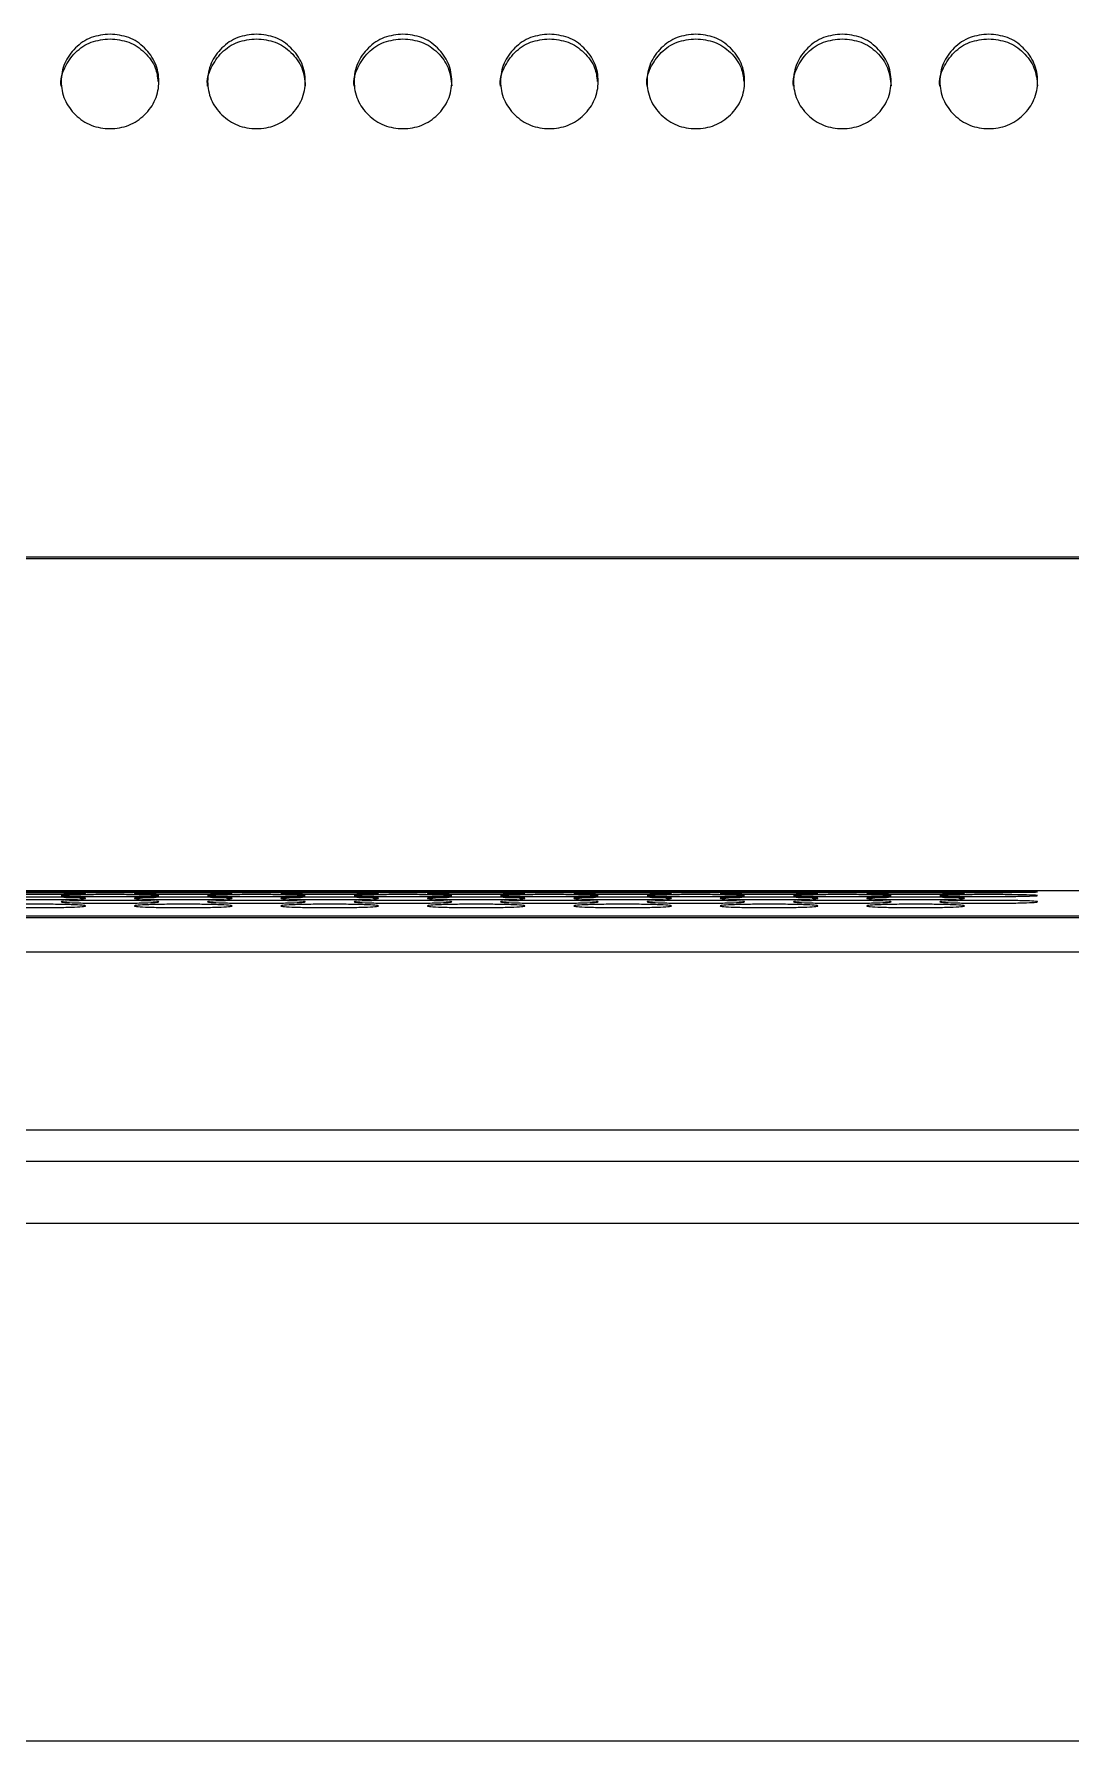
# Model space of a CAD drawing. Header units: millimetres. Extents: x 0.6 to 29.2, y 0.5 to 20.5.
# Drawn here: x 23.533 to 24.1, y 9.992 to 10.925 of the extents above; entities that cross this region are included whole.
import ezdxf

# ---------------------------------------------------------------- set-up
doc = ezdxf.new("R2010")
doc.units = ezdxf.units.MM

msp = doc.modelspace()

# ---------------------------------------------------------------- linework, layer by layer
for p, q in [((21.34135, 10.63898), (24.34135, 10.63898)), ((21.34135, 10.63796), (24.34135, 10.63796)), ((23.55542, 10.45639), (23.51394, 10.45639)), ((23.63542, 10.45639), (23.59394, 10.45639)), ((23.71542, 10.45639), (23.67394, 10.45639)), ((23.79542, 10.45639), (23.75394, 10.45639)), ((23.87542, 10.45639), (23.83394, 10.45639)), ((23.95542, 10.45639), (23.91394, 10.45639)), ((24.03542, 10.45639), (23.99394, 10.45639)), ((24.34135, 10.45639), (24.07394, 10.45639)), ((21.34135, 10.44286), (24.34135, 10.44286)), ((21.34135, 10.44195), (24.34135, 10.44195)), ((21.34135, 10.42316), (24.34135, 10.42316)), ((21.34135, 10.32592), (24.34135, 10.32592)), ((21.34135, 10.30873), (24.34135, 10.30873)), ((24.27468, 10.27466), (22.87468, 10.27466)), ((17.66135, 9.99199), (24.54802, 9.99199))]:
    msp.add_line(p, q)
for points, knots in [([(23.54802, 10.89616), (23.54802, 10.89617), (23.54735, 10.89948), (23.54957, 10.90643), (23.5553, 10.91479), (23.56417, 10.92093), (23.57118, 10.92163), (23.57468, 10.92198)], [0, 0, 0, 0, 0.0004463, 0.2504887, 0.5001297, 0.7499114, 1, 1, 1, 1]), ([(23.57468, 10.92451), (23.57819, 10.92417), (23.58521, 10.92348), (23.59397, 10.91733), (23.60011, 10.90891), (23.60197, 10.8987), (23.60011, 10.88851), (23.59398, 10.88001), (23.58522, 10.87407), (23.57468, 10.87227), (23.56415, 10.87408), (23.55538, 10.88002), (23.54926, 10.8885), (23.5474, 10.8987), (23.54926, 10.90891), (23.55538, 10.91733), (23.56415, 10.92346), (23.57117, 10.92416), (23.57468, 10.92451)], [0, 0, 0, 0, 0.062438, 0.124973, 0.187531, 0.249981, 0.312541, 0.374985, 0.437549, 0.499993, 0.562546, 0.624997, 0.687553, 0.750005, 0.812564, 0.87501, 0.937473, 1, 1, 1, 1]), ([(23.57468, 10.92198), (23.5782, 10.92163), (23.58523, 10.92095), (23.59389, 10.91479), (23.59988, 10.90711), (23.60057, 10.90117), (23.60087, 10.89862)], [0, 0, 0, 0, 0.266184, 0.532724, 0.799286, 1, 1, 1, 1]), ([(23.62802, 10.89616), (23.62802, 10.89617), (23.62735, 10.89948), (23.62957, 10.90643), (23.6353, 10.91479), (23.64417, 10.92093), (23.65118, 10.92163), (23.65468, 10.92198)], [0, 0, 0, 0, 0.0004463, 0.2504856, 0.5001308, 0.7499033, 1, 1, 1, 1]), ([(23.65468, 10.92451), (23.65819, 10.92417), (23.66521, 10.92348), (23.67397, 10.91733), (23.68011, 10.90891), (23.68197, 10.8987), (23.68011, 10.88851), (23.67398, 10.88001), (23.66522, 10.87407), (23.65468, 10.87227), (23.64415, 10.87408), (23.63538, 10.88002), (23.62926, 10.8885), (23.6274, 10.8987), (23.62926, 10.90891), (23.63538, 10.91733), (23.64415, 10.92346), (23.65117, 10.92416), (23.65468, 10.92451)], [0, 0, 0, 0, 0.062436, 0.1249732, 0.1875306, 0.2499802, 0.3125395, 0.374985, 0.4375489, 0.4999931, 0.5625439, 0.6249969, 0.6875514, 0.7500036, 0.8125623, 0.8750092, 0.9374707, 1, 1, 1, 1]), ([(23.65468, 10.92198), (23.65819, 10.92163), (23.66522, 10.92095), (23.67393, 10.91481), (23.68027, 10.90639), (23.68099, 10.8996), (23.68135, 10.89621)], [0, 0, 0, 0, 0.249956, 0.5002631, 0.750583, 1, 1, 1, 1]), ([(23.70802, 10.89616), (23.70802, 10.89617), (23.70742, 10.89949), (23.70953, 10.90642), (23.71531, 10.91479), (23.72417, 10.92093), (23.73118, 10.92163), (23.73468, 10.92198)], [0, 0, 0, 0, 0.000445, 0.250487, 0.500135, 0.74991, 1, 1, 1, 1]), ([(23.73468, 10.92451), (23.73819, 10.92417), (23.74521, 10.92348), (23.75397, 10.91733), (23.76011, 10.90891), (23.76197, 10.8987), (23.76011, 10.88851), (23.75398, 10.88001), (23.74522, 10.87407), (23.73468, 10.87227), (23.72415, 10.87408), (23.71538, 10.88002), (23.70926, 10.8885), (23.7074, 10.8987), (23.70926, 10.90891), (23.71539, 10.91733), (23.72415, 10.92346), (23.73117, 10.92416), (23.73468, 10.92451)], [0, 0, 0, 0, 0.062438, 0.124974, 0.187531, 0.249981, 0.312541, 0.374985, 0.43755, 0.499994, 0.562545, 0.624998, 0.687554, 0.750006, 0.812564, 0.875011, 0.937473, 1, 1, 1, 1]), ([(23.73468, 10.92198), (23.73819, 10.92163), (23.74522, 10.92095), (23.75393, 10.91481), (23.76027, 10.90639), (23.76099, 10.8996), (23.76135, 10.89621)], [0, 0, 0, 0, 0.2499646, 0.5002629, 0.7505821, 1, 1, 1, 1]), ([(23.78802, 10.89616), (23.78802, 10.89617), (23.78735, 10.89948), (23.78957, 10.90643), (23.7953, 10.91479), (23.80417, 10.92093), (23.81118, 10.92163), (23.81468, 10.92198)], [0, 0, 0, 0, 0.0004463, 0.2504856, 0.5001308, 0.7499033, 1, 1, 1, 1]), ([(23.81468, 10.92451), (23.81819, 10.92417), (23.82521, 10.92348), (23.83397, 10.91733), (23.84011, 10.90891), (23.84197, 10.8987), (23.84011, 10.88851), (23.83398, 10.88001), (23.82522, 10.87407), (23.81468, 10.87227), (23.80415, 10.87408), (23.79538, 10.88002), (23.78926, 10.8885), (23.7874, 10.8987), (23.78926, 10.90891), (23.79538, 10.91733), (23.80415, 10.92346), (23.81117, 10.92416), (23.81468, 10.92451)], [0, 0, 0, 0, 0.062436, 0.124973, 0.18753, 0.24998, 0.31254, 0.374986, 0.437549, 0.499991, 0.562544, 0.624997, 0.687552, 0.750004, 0.812562, 0.875009, 0.937471, 1, 1, 1, 1]), ([(23.81468, 10.92198), (23.8182, 10.92163), (23.82523, 10.92095), (23.83389, 10.91479), (23.83988, 10.90711), (23.84057, 10.90117), (23.84087, 10.89862)], [0, 0, 0, 0, 0.266175, 0.532724, 0.799287, 1, 1, 1, 1]), ([(23.86802, 10.89616), (23.86802, 10.89617), (23.86742, 10.89949), (23.86953, 10.90642), (23.87531, 10.91479), (23.88417, 10.92093), (23.89118, 10.92163), (23.89468, 10.92198)], [0, 0, 0, 0, 0.0004446, 0.2504843, 0.5001299, 0.7499029, 1, 1, 1, 1]), ([(23.89468, 10.92451), (23.89819, 10.92417), (23.90521, 10.92348), (23.91397, 10.91733), (23.92011, 10.90891), (23.92197, 10.8987), (23.92011, 10.88851), (23.91398, 10.88001), (23.90522, 10.87407), (23.89468, 10.87227), (23.88415, 10.87408), (23.87538, 10.88002), (23.86926, 10.8885), (23.8674, 10.8987), (23.86926, 10.90891), (23.87539, 10.91733), (23.88415, 10.92346), (23.89117, 10.92416), (23.89468, 10.92451)], [0, 0, 0, 0, 0.062436, 0.124971, 0.187529, 0.249979, 0.312539, 0.374983, 0.437547, 0.499991, 0.562542, 0.624995, 0.687551, 0.750003, 0.812562, 0.875009, 0.937471, 1, 1, 1, 1]), ([(23.89468, 10.92198), (23.8982, 10.92163), (23.90523, 10.92095), (23.91389, 10.91479), (23.91988, 10.90711), (23.92057, 10.90117), (23.92087, 10.89862)], [0, 0, 0, 0, 0.266177, 0.532719, 0.799284, 1, 1, 1, 1]), ([(23.94802, 10.89616), (23.94802, 10.89617), (23.94735, 10.89948), (23.94957, 10.90643), (23.9553, 10.91479), (23.96417, 10.92093), (23.97118, 10.92163), (23.97468, 10.92198)], [0, 0, 0, 0, 0.0004463, 0.2504887, 0.5001297, 0.7499114, 1, 1, 1, 1]), ([(23.97468, 10.92451), (23.97819, 10.92417), (23.98521, 10.92348), (23.99397, 10.91733), (24.00011, 10.90891), (24.00197, 10.8987), (24.00011, 10.88851), (23.99398, 10.88001), (23.98522, 10.87407), (23.97468, 10.87227), (23.96415, 10.87408), (23.95538, 10.88002), (23.94926, 10.8885), (23.9474, 10.8987), (23.94926, 10.90891), (23.95538, 10.91733), (23.96415, 10.92346), (23.97117, 10.92416), (23.97468, 10.92451)], [0, 0, 0, 0, 0.062438, 0.124973, 0.187531, 0.249981, 0.312541, 0.374985, 0.437549, 0.499993, 0.562546, 0.624997, 0.687553, 0.750005, 0.812564, 0.87501, 0.937473, 1, 1, 1, 1]), ([(23.97468, 10.92198), (23.97819, 10.92163), (23.98522, 10.92095), (23.99393, 10.91481), (24.00027, 10.90639), (24.00099, 10.8996), (24.00135, 10.89621)], [0, 0, 0, 0, 0.249965, 0.500264, 0.750583, 1, 1, 1, 1]), ([(24.02802, 10.89616), (24.02802, 10.89617), (24.02735, 10.89948), (24.02957, 10.90643), (24.0353, 10.91479), (24.04417, 10.92093), (24.05118, 10.92163), (24.05468, 10.92198)], [0, 0, 0, 0, 0.0004463, 0.2504856, 0.5001308, 0.7499033, 1, 1, 1, 1]), ([(24.05468, 10.92451), (24.05819, 10.92417), (24.06521, 10.92348), (24.07397, 10.91733), (24.08011, 10.90891), (24.08197, 10.8987), (24.08011, 10.88851), (24.07398, 10.88001), (24.06522, 10.87407), (24.05468, 10.87227), (24.04415, 10.87408), (24.03538, 10.88002), (24.02926, 10.8885), (24.0274, 10.8987), (24.02926, 10.90891), (24.03539, 10.91733), (24.04415, 10.92346), (24.05117, 10.92416), (24.05468, 10.92451)], [0, 0, 0, 0, 0.062436, 0.124971, 0.18753, 0.24998, 0.312539, 0.374984, 0.437548, 0.499992, 0.562543, 0.624996, 0.687552, 0.750004, 0.812562, 0.875009, 0.937471, 1, 1, 1, 1]), ([(24.05468, 10.92198), (24.05819, 10.92163), (24.06522, 10.92095), (24.07393, 10.91481), (24.08027, 10.90639), (24.08099, 10.8996), (24.08135, 10.89621)], [0, 0, 0, 0, 0.249957, 0.500256, 0.750582, 1, 1, 1, 1]), ([(23.53468, 10.45637), (23.53819, 10.45637), (23.54521, 10.45636), (23.55398, 10.45635), (23.56011, 10.45633), (23.56197, 10.45629), (23.56011, 10.45625), (23.55398, 10.4562), (23.54522, 10.45617), (23.53468, 10.45616), (23.52415, 10.45617), (23.51539, 10.4562), (23.50926, 10.45625), (23.5074, 10.45629), (23.50926, 10.45633), (23.51539, 10.45635), (23.52415, 10.45636), (23.53117, 10.45637), (23.53468, 10.45637)], [0, 0, 0, 0, 0.062527, 0.124991, 0.187436, 0.249995, 0.312447, 0.375003, 0.437454, 0.500008, 0.562452, 0.625014, 0.687459, 0.750019, 0.812469, 0.875027, 0.937564, 1, 1, 1, 1]), ([(23.53468, 10.45539), (23.53819, 10.45539), (23.54521, 10.45538), (23.55398, 10.4553), (23.56011, 10.45519), (23.56197, 10.45504), (23.56011, 10.45489), (23.55398, 10.45475), (23.54522, 10.45465), (23.53468, 10.45462), (23.52415, 10.45465), (23.51539, 10.45475), (23.50926, 10.45489), (23.5074, 10.45504), (23.50926, 10.45519), (23.51539, 10.4553), (23.52415, 10.45538), (23.53117, 10.45539), (23.53468, 10.45539)], [0, 0, 0, 0, 0.062527, 0.1249906, 0.1874362, 0.2499954, 0.3124474, 0.3750033, 0.4374545, 0.5000077, 0.5624519, 0.6250139, 0.6874593, 0.750019, 0.8124695, 0.875027, 0.937564, 1, 1, 1, 1]), ([(23.57468, 10.45606), (23.57819, 10.45606), (23.58521, 10.45605), (23.59398, 10.45601), (23.60011, 10.45594), (23.60197, 10.45585), (23.60011, 10.45575), (23.59398, 10.45566), (23.58522, 10.45559), (23.57468, 10.45557), (23.56415, 10.45559), (23.55539, 10.45566), (23.54926, 10.45575), (23.5474, 10.45585), (23.54926, 10.45594), (23.55539, 10.45601), (23.56415, 10.45605), (23.57117, 10.45606), (23.57468, 10.45606)], [0, 0, 0, 0, 0.0625293, 0.1249909, 0.1874378, 0.2499965, 0.3124486, 0.3750029, 0.4374561, 0.5000069, 0.5624511, 0.6250151, 0.6874604, 0.7500196, 0.8124697, 0.8750269, 0.937564, 1, 1, 1, 1]), ([(23.57468, 10.45436), (23.57819, 10.45436), (23.58521, 10.45434), (23.59398, 10.45423), (23.60011, 10.45407), (23.60197, 10.45387), (23.60011, 10.45366), (23.59398, 10.45348), (23.58522, 10.45335), (23.57468, 10.45331), (23.56415, 10.45335), (23.55539, 10.45348), (23.54926, 10.45366), (23.5474, 10.45387), (23.54926, 10.45407), (23.55539, 10.45423), (23.56415, 10.45434), (23.57117, 10.45436), (23.57468, 10.45436)], [0, 0, 0, 0, 0.062529, 0.124991, 0.187438, 0.249997, 0.312449, 0.375003, 0.437456, 0.500007, 0.562451, 0.625015, 0.68746, 0.75002, 0.81247, 0.875027, 0.937564, 1, 1, 1, 1]), ([(23.59394, 10.45639), (23.59381, 10.45639), (23.59176, 10.45639), (23.58501, 10.45639), (23.57468, 10.45639), (23.56435, 10.45639), (23.55761, 10.45639), (23.55555, 10.45639), (23.55542, 10.45639)], [0, 0, 0, 0, 0.016728, 0.258212, 0.500074, 0.741523, 0.983437, 1, 1, 1, 1]), ([(23.61468, 10.45637), (23.61819, 10.45637), (23.62521, 10.45636), (23.63398, 10.45635), (23.64011, 10.45633), (23.64197, 10.45629), (23.64011, 10.45625), (23.63398, 10.4562), (23.62522, 10.45617), (23.61468, 10.45616), (23.60415, 10.45617), (23.59539, 10.4562), (23.58926, 10.45625), (23.5874, 10.45629), (23.58926, 10.45633), (23.59539, 10.45635), (23.60415, 10.45636), (23.61117, 10.45637), (23.61468, 10.45637)], [0, 0, 0, 0, 0.062529, 0.124991, 0.187438, 0.249997, 0.312449, 0.375004, 0.437458, 0.500009, 0.562453, 0.625017, 0.687461, 0.750021, 0.812471, 0.875029, 0.937564, 1, 1, 1, 1]), ([(23.61468, 10.45539), (23.61819, 10.45539), (23.62521, 10.45538), (23.63398, 10.4553), (23.64011, 10.45519), (23.64197, 10.45504), (23.64011, 10.45489), (23.63398, 10.45475), (23.62522, 10.45465), (23.61468, 10.45462), (23.60415, 10.45465), (23.59539, 10.45475), (23.58926, 10.45489), (23.5874, 10.45504), (23.58926, 10.45519), (23.59539, 10.4553), (23.60415, 10.45538), (23.61117, 10.45539), (23.61468, 10.45539)], [0, 0, 0, 0, 0.062529, 0.124991, 0.187438, 0.249997, 0.312449, 0.375004, 0.437458, 0.500009, 0.562453, 0.625017, 0.687461, 0.750021, 0.812471, 0.875029, 0.937564, 1, 1, 1, 1]), ([(23.65468, 10.45606), (23.65819, 10.45606), (23.66521, 10.45605), (23.67398, 10.45601), (23.68011, 10.45594), (23.68197, 10.45585), (23.68011, 10.45575), (23.67398, 10.45566), (23.66522, 10.45559), (23.65468, 10.45557), (23.64415, 10.45559), (23.63539, 10.45566), (23.62926, 10.45575), (23.6274, 10.45585), (23.62926, 10.45594), (23.63539, 10.45601), (23.64415, 10.45605), (23.65117, 10.45606), (23.65468, 10.45606)], [0, 0, 0, 0, 0.062527, 0.124989, 0.187436, 0.249995, 0.312447, 0.375002, 0.437454, 0.500007, 0.562451, 0.625015, 0.687459, 0.750019, 0.812469, 0.875027, 0.937562, 1, 1, 1, 1]), ([(23.65468, 10.45436), (23.65819, 10.45436), (23.66521, 10.45434), (23.67398, 10.45423), (23.68011, 10.45407), (23.68197, 10.45387), (23.68011, 10.45366), (23.67398, 10.45348), (23.66522, 10.45335), (23.65468, 10.45331), (23.64415, 10.45335), (23.63539, 10.45348), (23.62926, 10.45366), (23.6274, 10.45387), (23.62926, 10.45407), (23.63539, 10.45423), (23.64415, 10.45434), (23.65117, 10.45436), (23.65468, 10.45436)], [0, 0, 0, 0, 0.062527, 0.124989, 0.187435, 0.249995, 0.312447, 0.375003, 0.437454, 0.500007, 0.562451, 0.625015, 0.687459, 0.750019, 0.812469, 0.875027, 0.937562, 1, 1, 1, 1]), ([(23.67394, 10.45639), (23.67381, 10.45639), (23.67175, 10.45639), (23.66501, 10.45639), (23.65468, 10.45639), (23.64435, 10.45639), (23.63761, 10.45639), (23.63555, 10.45639), (23.63542, 10.45639)], [0, 0, 0, 0, 0.016733, 0.258208, 0.500077, 0.741525, 0.983437, 1, 1, 1, 1]), ([(23.69468, 10.45637), (23.69819, 10.45637), (23.70521, 10.45636), (23.71398, 10.45635), (23.72011, 10.45633), (23.72197, 10.45629), (23.72011, 10.45625), (23.71398, 10.4562), (23.70522, 10.45617), (23.69468, 10.45616), (23.68415, 10.45617), (23.67539, 10.4562), (23.66926, 10.45625), (23.6674, 10.45629), (23.66926, 10.45633), (23.67539, 10.45635), (23.68415, 10.45636), (23.69117, 10.45637), (23.69468, 10.45637)], [0, 0, 0, 0, 0.062529, 0.124991, 0.187438, 0.249997, 0.312449, 0.375003, 0.437456, 0.500009, 0.562451, 0.625015, 0.68746, 0.75002, 0.812469, 0.875027, 0.937564, 1, 1, 1, 1]), ([(23.69468, 10.45539), (23.69819, 10.45539), (23.70521, 10.45538), (23.71398, 10.4553), (23.72011, 10.45519), (23.72197, 10.45504), (23.72011, 10.45489), (23.71398, 10.45475), (23.70522, 10.45465), (23.69468, 10.45462), (23.68415, 10.45465), (23.67539, 10.45475), (23.66926, 10.45489), (23.6674, 10.45504), (23.66926, 10.45519), (23.67539, 10.4553), (23.68415, 10.45538), (23.69117, 10.45539), (23.69468, 10.45539)], [0, 0, 0, 0, 0.062529, 0.124991, 0.187438, 0.249996, 0.312448, 0.375003, 0.437456, 0.500009, 0.562451, 0.625015, 0.68746, 0.75002, 0.81247, 0.875027, 0.937564, 1, 1, 1, 1]), ([(23.73468, 10.45606), (23.73819, 10.45606), (23.74521, 10.45605), (23.75398, 10.45601), (23.76011, 10.45594), (23.76197, 10.45585), (23.76011, 10.45575), (23.75398, 10.45566), (23.74522, 10.45559), (23.73468, 10.45557), (23.72415, 10.45559), (23.71539, 10.45566), (23.70926, 10.45575), (23.7074, 10.45585), (23.70926, 10.45594), (23.71539, 10.45601), (23.72415, 10.45605), (23.73117, 10.45606), (23.73468, 10.45606)], [0, 0, 0, 0, 0.062529, 0.124991, 0.187438, 0.249997, 0.312449, 0.375004, 0.437458, 0.500009, 0.562453, 0.625017, 0.687461, 0.750021, 0.812471, 0.875029, 0.937564, 1, 1, 1, 1]), ([(23.73468, 10.45436), (23.73819, 10.45436), (23.74521, 10.45434), (23.75398, 10.45423), (23.76011, 10.45407), (23.76197, 10.45387), (23.76011, 10.45366), (23.75398, 10.45348), (23.74522, 10.45335), (23.73468, 10.45331), (23.72415, 10.45335), (23.71539, 10.45348), (23.70926, 10.45366), (23.7074, 10.45387), (23.70926, 10.45407), (23.71539, 10.45423), (23.72415, 10.45434), (23.73117, 10.45436), (23.73468, 10.45436)], [0, 0, 0, 0, 0.062529, 0.124991, 0.187438, 0.249997, 0.312449, 0.375005, 0.437458, 0.500009, 0.562453, 0.625017, 0.687461, 0.750021, 0.812471, 0.875029, 0.937564, 1, 1, 1, 1]), ([(23.75394, 10.45639), (23.75381, 10.45639), (23.75176, 10.45639), (23.74501, 10.45639), (23.73468, 10.45639), (23.72435, 10.45639), (23.71761, 10.45639), (23.71555, 10.45639), (23.71542, 10.45639)], [0, 0, 0, 0, 0.016728, 0.258212, 0.500074, 0.741523, 0.983437, 1, 1, 1, 1]), ([(23.77468, 10.45637), (23.77819, 10.45637), (23.78521, 10.45636), (23.79398, 10.45635), (23.80011, 10.45633), (23.80197, 10.45629), (23.80011, 10.45625), (23.79398, 10.4562), (23.78522, 10.45617), (23.77468, 10.45616), (23.76415, 10.45617), (23.75539, 10.4562), (23.74926, 10.45625), (23.7474, 10.45629), (23.74926, 10.45633), (23.75539, 10.45635), (23.76415, 10.45636), (23.77117, 10.45637), (23.77468, 10.45637)], [0, 0, 0, 0, 0.062527, 0.124989, 0.187436, 0.249995, 0.312446, 0.375002, 0.437455, 0.500006, 0.56245, 0.625015, 0.687459, 0.750019, 0.812469, 0.875026, 0.937562, 1, 1, 1, 1]), ([(23.77468, 10.45539), (23.77819, 10.45539), (23.78521, 10.45538), (23.79398, 10.4553), (23.80011, 10.45519), (23.80197, 10.45504), (23.80011, 10.45489), (23.79398, 10.45475), (23.78522, 10.45465), (23.77468, 10.45462), (23.76415, 10.45465), (23.75539, 10.45475), (23.74926, 10.45489), (23.7474, 10.45504), (23.74926, 10.45519), (23.75539, 10.4553), (23.76415, 10.45538), (23.77117, 10.45539), (23.77468, 10.45539)], [0, 0, 0, 0, 0.0625271, 0.1249888, 0.1874357, 0.2499945, 0.3124462, 0.3750021, 0.4374554, 0.5000063, 0.5624505, 0.6250145, 0.6874587, 0.7500184, 0.812469, 0.8750265, 0.9375616, 1, 1, 1, 1]), ([(23.81468, 10.45606), (23.81819, 10.45606), (23.82521, 10.45605), (23.83398, 10.45601), (23.84011, 10.45594), (23.84197, 10.45585), (23.84011, 10.45575), (23.83398, 10.45566), (23.82522, 10.45559), (23.81468, 10.45557), (23.80415, 10.45559), (23.79539, 10.45566), (23.78926, 10.45575), (23.7874, 10.45585), (23.78926, 10.45594), (23.79539, 10.45601), (23.80415, 10.45605), (23.81117, 10.45606), (23.81468, 10.45606)], [0, 0, 0, 0, 0.062527, 0.124991, 0.187436, 0.249995, 0.312448, 0.375003, 0.437454, 0.500008, 0.562452, 0.625014, 0.687459, 0.750019, 0.81247, 0.875027, 0.937564, 1, 1, 1, 1]), ([(23.81468, 10.45436), (23.81819, 10.45436), (23.82521, 10.45434), (23.83398, 10.45423), (23.84011, 10.45407), (23.84197, 10.45387), (23.84011, 10.45366), (23.83398, 10.45348), (23.82522, 10.45335), (23.81468, 10.45331), (23.80415, 10.45335), (23.79539, 10.45348), (23.78926, 10.45366), (23.7874, 10.45387), (23.78926, 10.45407), (23.79539, 10.45423), (23.80415, 10.45434), (23.81117, 10.45436), (23.81468, 10.45436)], [0, 0, 0, 0, 0.062527, 0.124991, 0.187436, 0.249995, 0.312448, 0.375004, 0.437454, 0.500008, 0.562452, 0.625014, 0.687459, 0.750019, 0.812469, 0.875027, 0.937564, 1, 1, 1, 1]), ([(23.83394, 10.45639), (23.83381, 10.45639), (23.83175, 10.45639), (23.82501, 10.45639), (23.81468, 10.45639), (23.80435, 10.45639), (23.79761, 10.45639), (23.79555, 10.45639), (23.79542, 10.45639)], [0, 0, 0, 0, 0.016733, 0.25821, 0.500081, 0.741531, 0.983437, 1, 1, 1, 1]), ([(23.85468, 10.45637), (23.85819, 10.45637), (23.86521, 10.45636), (23.87398, 10.45635), (23.88011, 10.45633), (23.88197, 10.45629), (23.88011, 10.45625), (23.87398, 10.4562), (23.86522, 10.45617), (23.85468, 10.45616), (23.84415, 10.45617), (23.83539, 10.4562), (23.82926, 10.45625), (23.8274, 10.45629), (23.82926, 10.45633), (23.83539, 10.45635), (23.84415, 10.45636), (23.85117, 10.45637), (23.85468, 10.45637)], [0, 0, 0, 0, 0.0625293, 0.1249908, 0.1874375, 0.2499963, 0.3124478, 0.3750035, 0.4374566, 0.5000074, 0.5624514, 0.6250154, 0.6874607, 0.7500201, 0.8124697, 0.8750271, 0.9375641, 1, 1, 1, 1]), ([(23.85468, 10.45539), (23.85819, 10.45539), (23.86521, 10.45538), (23.87398, 10.4553), (23.88011, 10.45519), (23.88197, 10.45504), (23.88011, 10.45489), (23.87398, 10.45475), (23.86522, 10.45465), (23.85468, 10.45462), (23.84415, 10.45465), (23.83539, 10.45475), (23.82926, 10.45489), (23.8274, 10.45504), (23.82926, 10.45519), (23.83539, 10.4553), (23.84415, 10.45538), (23.85117, 10.45539), (23.85468, 10.45539)], [0, 0, 0, 0, 0.062529, 0.124991, 0.187438, 0.249996, 0.312448, 0.375004, 0.437457, 0.500007, 0.562451, 0.625015, 0.687461, 0.75002, 0.81247, 0.875027, 0.937564, 1, 1, 1, 1]), ([(23.89468, 10.45606), (23.89819, 10.45606), (23.90521, 10.45605), (23.91398, 10.45601), (23.92011, 10.45594), (23.92197, 10.45585), (23.92011, 10.45575), (23.91398, 10.45566), (23.90522, 10.45559), (23.89468, 10.45557), (23.88415, 10.45559), (23.87539, 10.45566), (23.86926, 10.45575), (23.8674, 10.45585), (23.86926, 10.45594), (23.87539, 10.45601), (23.88415, 10.45605), (23.89117, 10.45606), (23.89468, 10.45606)], [0, 0, 0, 0, 0.0625271, 0.1249887, 0.1874358, 0.2499946, 0.3124463, 0.375002, 0.4374553, 0.5000062, 0.5624505, 0.6250146, 0.6874587, 0.7500184, 0.812469, 0.8750263, 0.9375616, 1, 1, 1, 1]), ([(23.89468, 10.45436), (23.89819, 10.45436), (23.90521, 10.45434), (23.91398, 10.45423), (23.92011, 10.45407), (23.92197, 10.45387), (23.92011, 10.45366), (23.91398, 10.45348), (23.90522, 10.45335), (23.89468, 10.45331), (23.88415, 10.45335), (23.87539, 10.45348), (23.86926, 10.45366), (23.8674, 10.45387), (23.86926, 10.45407), (23.87539, 10.45423), (23.88415, 10.45434), (23.89117, 10.45436), (23.89468, 10.45436)], [0, 0, 0, 0, 0.062527, 0.124989, 0.187436, 0.249995, 0.312446, 0.375002, 0.437455, 0.500006, 0.56245, 0.625015, 0.687459, 0.750018, 0.812469, 0.875026, 0.937562, 1, 1, 1, 1]), ([(23.91394, 10.45639), (23.91381, 10.45639), (23.91176, 10.45639), (23.90501, 10.45639), (23.89468, 10.45639), (23.88435, 10.45639), (23.87761, 10.45639), (23.87555, 10.45639), (23.87542, 10.45639)], [0, 0, 0, 0, 0.016728, 0.258212, 0.500074, 0.741523, 0.983437, 1, 1, 1, 1]), ([(23.93468, 10.45637), (23.93819, 10.45637), (23.94521, 10.45636), (23.95398, 10.45635), (23.96011, 10.45633), (23.96197, 10.45629), (23.96011, 10.45625), (23.95398, 10.4562), (23.94522, 10.45617), (23.93468, 10.45616), (23.92415, 10.45617), (23.91539, 10.4562), (23.90926, 10.45625), (23.9074, 10.45629), (23.90926, 10.45633), (23.91539, 10.45635), (23.92415, 10.45636), (23.93117, 10.45637), (23.93468, 10.45637)], [0, 0, 0, 0, 0.062527, 0.124991, 0.187436, 0.249995, 0.312447, 0.375003, 0.437454, 0.500007, 0.562451, 0.625015, 0.687459, 0.750019, 0.812469, 0.875027, 0.937562, 1, 1, 1, 1]), ([(23.93468, 10.45539), (23.93819, 10.45539), (23.94521, 10.45538), (23.95398, 10.4553), (23.96011, 10.45519), (23.96197, 10.45504), (23.96011, 10.45489), (23.95398, 10.45475), (23.94522, 10.45465), (23.93468, 10.45462), (23.92415, 10.45465), (23.91539, 10.45475), (23.90926, 10.45489), (23.9074, 10.45504), (23.90926, 10.45519), (23.91539, 10.4553), (23.92415, 10.45538), (23.93117, 10.45539), (23.93468, 10.45539)], [0, 0, 0, 0, 0.062527, 0.124991, 0.187436, 0.249995, 0.312447, 0.375003, 0.437454, 0.500007, 0.562451, 0.625015, 0.687459, 0.750019, 0.812469, 0.875027, 0.937562, 1, 1, 1, 1]), ([(23.97468, 10.45606), (23.97819, 10.45606), (23.98521, 10.45605), (23.99398, 10.45601), (24.00011, 10.45594), (24.00197, 10.45585), (24.00011, 10.45575), (23.99398, 10.45566), (23.98522, 10.45559), (23.97468, 10.45557), (23.96415, 10.45559), (23.95539, 10.45566), (23.94926, 10.45575), (23.9474, 10.45585), (23.94926, 10.45594), (23.95539, 10.45601), (23.96415, 10.45605), (23.97117, 10.45606), (23.97468, 10.45606)], [0, 0, 0, 0, 0.062529, 0.124991, 0.187438, 0.249997, 0.312449, 0.375003, 0.437456, 0.500009, 0.562451, 0.625015, 0.68746, 0.75002, 0.81247, 0.875027, 0.937564, 1, 1, 1, 1]), ([(23.97468, 10.45436), (23.97819, 10.45436), (23.98521, 10.45434), (23.99398, 10.45423), (24.00011, 10.45407), (24.00197, 10.45387), (24.00011, 10.45366), (23.99398, 10.45348), (23.98522, 10.45335), (23.97468, 10.45331), (23.96415, 10.45335), (23.95539, 10.45348), (23.94926, 10.45366), (23.9474, 10.45387), (23.94926, 10.45407), (23.95539, 10.45423), (23.96415, 10.45434), (23.97117, 10.45436), (23.97468, 10.45436)], [0, 0, 0, 0, 0.062529, 0.124991, 0.187438, 0.249997, 0.312449, 0.375003, 0.437456, 0.500009, 0.562451, 0.625015, 0.68746, 0.75002, 0.81247, 0.875027, 0.937564, 1, 1, 1, 1]), ([(23.99394, 10.45639), (23.99381, 10.45639), (23.99176, 10.45639), (23.98501, 10.45639), (23.97468, 10.45639), (23.96435, 10.45639), (23.95761, 10.45639), (23.95555, 10.45639), (23.95542, 10.45639)], [0, 0, 0, 0, 0.016728, 0.258212, 0.500083, 0.741523, 0.983437, 1, 1, 1, 1]), ([(24.01468, 10.45637), (24.01819, 10.45637), (24.02521, 10.45636), (24.03398, 10.45635), (24.04011, 10.45633), (24.04197, 10.45629), (24.04011, 10.45625), (24.03398, 10.4562), (24.02522, 10.45617), (24.01468, 10.45616), (24.00415, 10.45617), (23.99539, 10.4562), (23.98926, 10.45625), (23.9874, 10.45629), (23.98926, 10.45633), (23.99539, 10.45635), (24.00415, 10.45636), (24.01117, 10.45637), (24.01468, 10.45637)], [0, 0, 0, 0, 0.062529, 0.124991, 0.187438, 0.249997, 0.312449, 0.375004, 0.437458, 0.500009, 0.562453, 0.625017, 0.687461, 0.750021, 0.812471, 0.875029, 0.937564, 1, 1, 1, 1]), ([(24.01468, 10.45539), (24.01819, 10.45539), (24.02521, 10.45538), (24.03398, 10.4553), (24.04011, 10.45519), (24.04197, 10.45504), (24.04011, 10.45489), (24.03398, 10.45475), (24.02522, 10.45465), (24.01468, 10.45462), (24.00415, 10.45465), (23.99539, 10.45475), (23.98926, 10.45489), (23.9874, 10.45504), (23.98926, 10.45519), (23.99539, 10.4553), (24.00415, 10.45538), (24.01117, 10.45539), (24.01468, 10.45539)], [0, 0, 0, 0, 0.062529, 0.124991, 0.187438, 0.249997, 0.312449, 0.375004, 0.437458, 0.500009, 0.562453, 0.625017, 0.687461, 0.750021, 0.812471, 0.875029, 0.937564, 1, 1, 1, 1]), ([(24.05468, 10.45606), (24.05819, 10.45606), (24.06521, 10.45605), (24.07398, 10.45601), (24.08011, 10.45594), (24.08197, 10.45585), (24.08011, 10.45575), (24.07398, 10.45566), (24.06522, 10.45559), (24.05468, 10.45557), (24.04415, 10.45559), (24.03539, 10.45566), (24.02926, 10.45575), (24.0274, 10.45585), (24.02926, 10.45594), (24.03539, 10.45601), (24.04415, 10.45605), (24.05117, 10.45606), (24.05468, 10.45606)], [0, 0, 0, 0, 0.062527, 0.124989, 0.187436, 0.249995, 0.312447, 0.375002, 0.437454, 0.500007, 0.562451, 0.625015, 0.687459, 0.750019, 0.812469, 0.875027, 0.937562, 1, 1, 1, 1]), ([(24.05468, 10.45436), (24.05819, 10.45436), (24.06521, 10.45434), (24.07398, 10.45423), (24.08011, 10.45407), (24.08197, 10.45387), (24.08011, 10.45366), (24.07398, 10.45348), (24.06522, 10.45335), (24.05468, 10.45331), (24.04415, 10.45335), (24.03539, 10.45348), (24.02926, 10.45366), (24.0274, 10.45387), (24.02926, 10.45407), (24.03539, 10.45423), (24.04415, 10.45434), (24.05117, 10.45436), (24.05468, 10.45436)], [0, 0, 0, 0, 0.062527, 0.124989, 0.187435, 0.249995, 0.312447, 0.375003, 0.437454, 0.500007, 0.562451, 0.625015, 0.687459, 0.750019, 0.812469, 0.875027, 0.937562, 1, 1, 1, 1]), ([(24.07394, 10.45639), (24.07381, 10.45639), (24.07175, 10.45639), (24.06501, 10.45639), (24.05468, 10.45639), (24.04435, 10.45639), (24.03761, 10.45639), (24.03555, 10.45639), (24.03542, 10.45639)], [0, 0, 0, 0, 0.016733, 0.258208, 0.500077, 0.741525, 0.983437, 1, 1, 1, 1]), ([(23.53468, 10.45297), (23.53819, 10.45296), (23.54521, 10.45295), (23.55398, 10.4528), (23.56011, 10.4526), (23.56197, 10.45234), (23.56011, 10.45208), (23.55398, 10.45185), (23.54522, 10.45169), (23.53468, 10.45164), (23.52415, 10.45169), (23.51539, 10.45185), (23.50926, 10.45208), (23.5074, 10.45234), (23.50926, 10.4526), (23.51539, 10.4528), (23.52415, 10.45295), (23.53117, 10.45297), (23.53468, 10.45297)], [0, 0, 0, 0, 0.062527, 0.1249907, 0.1874363, 0.2499954, 0.3124473, 0.3750032, 0.4374545, 0.5000077, 0.5624518, 0.625014, 0.6874594, 0.7500189, 0.8124694, 0.8750268, 0.937564, 1, 1, 1, 1]), ([(23.53468, 10.44911), (23.53819, 10.4491), (23.54521, 10.44908), (23.55398, 10.44887), (23.56011, 10.44857), (23.56197, 10.44821), (23.56011, 10.44783), (23.55398, 10.44751), (23.54522, 10.44729), (23.53468, 10.44722), (23.52415, 10.44729), (23.51539, 10.44751), (23.50926, 10.44783), (23.5074, 10.44821), (23.50926, 10.44857), (23.51539, 10.44887), (23.52415, 10.44908), (23.53117, 10.4491), (23.53468, 10.44911)], [0, 0, 0, 0, 0.062527, 0.124991, 0.187436, 0.249995, 0.312447, 0.375003, 0.437454, 0.500008, 0.562452, 0.625014, 0.687459, 0.750019, 0.812469, 0.875027, 0.937564, 1, 1, 1, 1]), ([(23.57468, 10.45122), (23.57819, 10.45121), (23.58521, 10.45119), (23.59398, 10.45101), (23.60011, 10.45076), (23.60197, 10.45045), (23.60011, 10.45013), (23.59398, 10.44986), (23.58522, 10.44967), (23.57468, 10.44961), (23.56415, 10.44967), (23.55539, 10.44986), (23.54926, 10.45013), (23.5474, 10.45045), (23.54926, 10.45076), (23.55539, 10.45101), (23.56415, 10.45119), (23.57117, 10.45121), (23.57468, 10.45122)], [0, 0, 0, 0, 0.062529, 0.124991, 0.187437, 0.249996, 0.312449, 0.375003, 0.437456, 0.500007, 0.562451, 0.625015, 0.68746, 0.75002, 0.81247, 0.875027, 0.937564, 1, 1, 1, 1]), ([(23.61468, 10.45297), (23.61819, 10.45296), (23.62521, 10.45295), (23.63398, 10.4528), (23.64011, 10.4526), (23.64197, 10.45234), (23.64011, 10.45208), (23.63398, 10.45185), (23.62522, 10.45169), (23.61468, 10.45164), (23.60415, 10.45169), (23.59539, 10.45185), (23.58926, 10.45208), (23.5874, 10.45234), (23.58926, 10.4526), (23.59539, 10.4528), (23.60415, 10.45295), (23.61117, 10.45297), (23.61468, 10.45297)], [0, 0, 0, 0, 0.062529, 0.124991, 0.187438, 0.249997, 0.312448, 0.375004, 0.437458, 0.500009, 0.562453, 0.625017, 0.687461, 0.750021, 0.812471, 0.875029, 0.937564, 1, 1, 1, 1]), ([(23.61468, 10.44911), (23.61819, 10.4491), (23.62521, 10.44908), (23.63398, 10.44887), (23.64011, 10.44857), (23.64197, 10.44821), (23.64011, 10.44783), (23.63398, 10.44751), (23.62522, 10.44729), (23.61468, 10.44722), (23.60415, 10.44729), (23.59539, 10.44751), (23.58926, 10.44783), (23.5874, 10.44821), (23.58926, 10.44857), (23.59539, 10.44887), (23.60415, 10.44908), (23.61117, 10.4491), (23.61468, 10.44911)], [0, 0, 0, 0, 0.0625295, 0.1249911, 0.1874381, 0.2499966, 0.3124484, 0.3750043, 0.4374575, 0.5000085, 0.5624526, 0.6250169, 0.6874611, 0.750021, 0.8124713, 0.8750288, 0.9375638, 1, 1, 1, 1]), ([(23.65468, 10.45122), (23.65819, 10.45121), (23.66521, 10.45119), (23.67398, 10.45101), (23.68011, 10.45076), (23.68197, 10.45045), (23.68011, 10.45013), (23.67398, 10.44986), (23.66522, 10.44967), (23.65468, 10.44961), (23.64415, 10.44967), (23.63539, 10.44986), (23.62926, 10.45013), (23.6274, 10.45045), (23.62926, 10.45076), (23.63539, 10.45101), (23.64415, 10.45119), (23.65117, 10.45121), (23.65468, 10.45122)], [0, 0, 0, 0, 0.062527, 0.124988, 0.187435, 0.249995, 0.312447, 0.375003, 0.437454, 0.500007, 0.562451, 0.625015, 0.687459, 0.750019, 0.812469, 0.875026, 0.937562, 1, 1, 1, 1]), ([(23.69468, 10.45297), (23.69819, 10.45296), (23.70521, 10.45295), (23.71398, 10.4528), (23.72011, 10.4526), (23.72197, 10.45234), (23.72011, 10.45208), (23.71398, 10.45185), (23.70522, 10.45169), (23.69468, 10.45164), (23.68415, 10.45169), (23.67539, 10.45185), (23.66926, 10.45208), (23.6674, 10.45234), (23.66926, 10.4526), (23.67539, 10.4528), (23.68415, 10.45295), (23.69117, 10.45297), (23.69468, 10.45297)], [0, 0, 0, 0, 0.0625293, 0.124991, 0.1874379, 0.2499965, 0.3124484, 0.3750029, 0.4374562, 0.5000093, 0.562451, 0.6250151, 0.6874605, 0.7500195, 0.8124695, 0.8750269, 0.937564, 1, 1, 1, 1]), ([(23.69468, 10.44911), (23.69819, 10.4491), (23.70521, 10.44908), (23.71398, 10.44887), (23.72011, 10.44857), (23.72197, 10.44821), (23.72011, 10.44783), (23.71398, 10.44751), (23.70522, 10.44729), (23.69468, 10.44722), (23.68415, 10.44729), (23.67539, 10.44751), (23.66926, 10.44783), (23.6674, 10.44821), (23.66926, 10.44857), (23.67539, 10.44887), (23.68415, 10.44908), (23.69117, 10.4491), (23.69468, 10.44911)], [0, 0, 0, 0, 0.062529, 0.124991, 0.187438, 0.249996, 0.312448, 0.375003, 0.437456, 0.500009, 0.562451, 0.625015, 0.68746, 0.75002, 0.81247, 0.875027, 0.937564, 1, 1, 1, 1]), ([(23.73468, 10.45122), (23.73819, 10.45121), (23.74521, 10.45119), (23.75398, 10.45101), (23.76011, 10.45076), (23.76197, 10.45045), (23.76011, 10.45013), (23.75398, 10.44986), (23.74522, 10.44967), (23.73468, 10.44961), (23.72415, 10.44967), (23.71539, 10.44986), (23.70926, 10.45013), (23.7074, 10.45045), (23.70926, 10.45076), (23.71539, 10.45101), (23.72415, 10.45119), (23.73117, 10.45121), (23.73468, 10.45122)], [0, 0, 0, 0, 0.062529, 0.124991, 0.187438, 0.249997, 0.312449, 0.375005, 0.437458, 0.500009, 0.562453, 0.625017, 0.687461, 0.750021, 0.812471, 0.875029, 0.937564, 1, 1, 1, 1]), ([(23.77468, 10.45297), (23.77819, 10.45296), (23.78521, 10.45295), (23.79398, 10.4528), (23.80011, 10.4526), (23.80197, 10.45234), (23.80011, 10.45208), (23.79398, 10.45185), (23.78522, 10.45169), (23.77468, 10.45164), (23.76415, 10.45169), (23.75539, 10.45185), (23.74926, 10.45208), (23.7474, 10.45234), (23.74926, 10.4526), (23.75539, 10.4528), (23.76415, 10.45295), (23.77117, 10.45297), (23.77468, 10.45297)], [0, 0, 0, 0, 0.062527, 0.124989, 0.187436, 0.249995, 0.312446, 0.375002, 0.437455, 0.500006, 0.56245, 0.625015, 0.687459, 0.750018, 0.812469, 0.875026, 0.937562, 1, 1, 1, 1]), ([(23.77468, 10.44911), (23.77819, 10.4491), (23.78521, 10.44908), (23.79398, 10.44887), (23.80011, 10.44857), (23.80197, 10.44821), (23.80011, 10.44783), (23.79398, 10.44751), (23.78522, 10.44729), (23.77468, 10.44722), (23.76415, 10.44729), (23.75539, 10.44751), (23.74926, 10.44783), (23.7474, 10.44821), (23.74926, 10.44857), (23.75539, 10.44887), (23.76415, 10.44908), (23.77117, 10.4491), (23.77468, 10.44911)], [0, 0, 0, 0, 0.062527, 0.124989, 0.187436, 0.249994, 0.312446, 0.375002, 0.437455, 0.500006, 0.56245, 0.625015, 0.687459, 0.750019, 0.812469, 0.875026, 0.937561, 1, 1, 1, 1]), ([(23.81468, 10.45122), (23.81819, 10.45121), (23.82521, 10.45119), (23.83398, 10.45101), (23.84011, 10.45076), (23.84197, 10.45045), (23.84011, 10.45013), (23.83398, 10.44986), (23.82522, 10.44967), (23.81468, 10.44961), (23.80415, 10.44967), (23.79539, 10.44986), (23.78926, 10.45013), (23.7874, 10.45045), (23.78926, 10.45076), (23.79539, 10.45101), (23.80415, 10.45119), (23.81117, 10.45121), (23.81468, 10.45122)], [0, 0, 0, 0, 0.0625271, 0.1249904, 0.1874359, 0.2499953, 0.3124477, 0.3750035, 0.4374544, 0.5000077, 0.5624519, 0.6250139, 0.6874593, 0.7500193, 0.8124694, 0.8750268, 0.9375639, 1, 1, 1, 1]), ([(23.85468, 10.45297), (23.85819, 10.45296), (23.86521, 10.45295), (23.87398, 10.4528), (23.88011, 10.4526), (23.88197, 10.45234), (23.88011, 10.45208), (23.87398, 10.45185), (23.86522, 10.45169), (23.85468, 10.45164), (23.84415, 10.45169), (23.83539, 10.45185), (23.82926, 10.45208), (23.8274, 10.45234), (23.82926, 10.4526), (23.83539, 10.4528), (23.84415, 10.45295), (23.85117, 10.45297), (23.85468, 10.45297)], [0, 0, 0, 0, 0.062529, 0.124991, 0.187438, 0.249996, 0.312448, 0.375003, 0.437457, 0.500007, 0.562451, 0.625015, 0.687461, 0.75002, 0.81247, 0.875027, 0.937564, 1, 1, 1, 1]), ([(23.85468, 10.44911), (23.85819, 10.4491), (23.86521, 10.44908), (23.87398, 10.44887), (23.88011, 10.44857), (23.88197, 10.44821), (23.88011, 10.44783), (23.87398, 10.44751), (23.86522, 10.44729), (23.85468, 10.44722), (23.84415, 10.44729), (23.83539, 10.44751), (23.82926, 10.44783), (23.8274, 10.44821), (23.82926, 10.44857), (23.83539, 10.44887), (23.84415, 10.44908), (23.85117, 10.4491), (23.85468, 10.44911)], [0, 0, 0, 0, 0.0625294, 0.1249908, 0.1874376, 0.249996, 0.3124476, 0.3750034, 0.4374564, 0.5000073, 0.5624513, 0.6250154, 0.6874607, 0.75002, 0.8124697, 0.8750271, 0.937564, 1, 1, 1, 1]), ([(23.89468, 10.45122), (23.89819, 10.45121), (23.90521, 10.45119), (23.91398, 10.45101), (23.92011, 10.45076), (23.92197, 10.45045), (23.92011, 10.45013), (23.91398, 10.44986), (23.90522, 10.44967), (23.89468, 10.44961), (23.88415, 10.44967), (23.87539, 10.44986), (23.86926, 10.45013), (23.8674, 10.45045), (23.86926, 10.45076), (23.87539, 10.45101), (23.88415, 10.45119), (23.89117, 10.45121), (23.89468, 10.45122)], [0, 0, 0, 0, 0.062527, 0.124989, 0.187435, 0.249994, 0.312446, 0.375002, 0.437455, 0.500006, 0.56245, 0.625015, 0.687459, 0.750019, 0.812469, 0.875026, 0.937562, 1, 1, 1, 1]), ([(23.93468, 10.45297), (23.93819, 10.45296), (23.94521, 10.45295), (23.95398, 10.4528), (23.96011, 10.4526), (23.96197, 10.45234), (23.96011, 10.45208), (23.95398, 10.45185), (23.94522, 10.45169), (23.93468, 10.45164), (23.92415, 10.45169), (23.91539, 10.45185), (23.90926, 10.45208), (23.9074, 10.45234), (23.90926, 10.4526), (23.91539, 10.4528), (23.92415, 10.45295), (23.93117, 10.45297), (23.93468, 10.45297)], [0, 0, 0, 0, 0.062527, 0.124991, 0.187436, 0.249995, 0.312447, 0.375003, 0.437454, 0.500007, 0.562451, 0.625015, 0.687459, 0.750019, 0.812469, 0.875027, 0.937562, 1, 1, 1, 1]), ([(23.93468, 10.44911), (23.93819, 10.4491), (23.94521, 10.44908), (23.95398, 10.44887), (23.96011, 10.44857), (23.96197, 10.44821), (23.96011, 10.44783), (23.95398, 10.44751), (23.94522, 10.44729), (23.93468, 10.44722), (23.92415, 10.44729), (23.91539, 10.44751), (23.90926, 10.44783), (23.9074, 10.44821), (23.90926, 10.44857), (23.91539, 10.44887), (23.92415, 10.44908), (23.93117, 10.4491), (23.93468, 10.44911)], [0, 0, 0, 0, 0.062527, 0.124991, 0.187436, 0.249995, 0.312447, 0.375003, 0.437454, 0.500007, 0.562451, 0.625015, 0.687459, 0.750019, 0.812469, 0.875027, 0.937562, 1, 1, 1, 1]), ([(23.97468, 10.45122), (23.97819, 10.45121), (23.98521, 10.45119), (23.99398, 10.45101), (24.00011, 10.45076), (24.00197, 10.45045), (24.00011, 10.45013), (23.99398, 10.44986), (23.98522, 10.44967), (23.97468, 10.44961), (23.96415, 10.44967), (23.95539, 10.44986), (23.94926, 10.45013), (23.9474, 10.45045), (23.94926, 10.45076), (23.95539, 10.45101), (23.96415, 10.45119), (23.97117, 10.45121), (23.97468, 10.45122)], [0, 0, 0, 0, 0.062529, 0.124991, 0.187437, 0.249996, 0.312449, 0.375003, 0.437456, 0.500009, 0.562451, 0.625015, 0.68746, 0.75002, 0.81247, 0.875027, 0.937564, 1, 1, 1, 1]), ([(24.01468, 10.45297), (24.01819, 10.45296), (24.02521, 10.45295), (24.03398, 10.4528), (24.04011, 10.4526), (24.04197, 10.45234), (24.04011, 10.45208), (24.03398, 10.45185), (24.02522, 10.45169), (24.01468, 10.45164), (24.00415, 10.45169), (23.99539, 10.45185), (23.98926, 10.45208), (23.9874, 10.45234), (23.98926, 10.4526), (23.99539, 10.4528), (24.00415, 10.45295), (24.01117, 10.45297), (24.01468, 10.45297)], [0, 0, 0, 0, 0.062529, 0.124991, 0.187438, 0.249997, 0.312448, 0.375004, 0.437458, 0.500009, 0.562453, 0.625017, 0.687461, 0.750021, 0.812471, 0.875029, 0.937564, 1, 1, 1, 1]), ([(24.01468, 10.44911), (24.01819, 10.4491), (24.02521, 10.44908), (24.03398, 10.44887), (24.04011, 10.44857), (24.04197, 10.44821), (24.04011, 10.44783), (24.03398, 10.44751), (24.02522, 10.44729), (24.01468, 10.44722), (24.00415, 10.44729), (23.99539, 10.44751), (23.98926, 10.44783), (23.9874, 10.44821), (23.98926, 10.44857), (23.99539, 10.44887), (24.00415, 10.44908), (24.01117, 10.4491), (24.01468, 10.44911)], [0, 0, 0, 0, 0.0625295, 0.1249911, 0.1874381, 0.2499966, 0.3124484, 0.3750043, 0.4374575, 0.5000085, 0.5624526, 0.6250169, 0.6874611, 0.750021, 0.8124713, 0.8750288, 0.9375638, 1, 1, 1, 1]), ([(24.05468, 10.45122), (24.05819, 10.45121), (24.06521, 10.45119), (24.07398, 10.45101), (24.08011, 10.45076), (24.08197, 10.45045), (24.08011, 10.45013), (24.07398, 10.44986), (24.06522, 10.44967), (24.05468, 10.44961), (24.04415, 10.44967), (24.03539, 10.44986), (24.02926, 10.45013), (24.0274, 10.45045), (24.02926, 10.45076), (24.03539, 10.45101), (24.04415, 10.45119), (24.05117, 10.45121), (24.05468, 10.45122)], [0, 0, 0, 0, 0.062527, 0.124988, 0.187435, 0.249995, 0.312447, 0.375003, 0.437454, 0.500007, 0.562451, 0.625015, 0.687459, 0.750019, 0.812469, 0.875026, 0.937562, 1, 1, 1, 1])]:
    msp.add_open_spline(points, degree=3, knots=knots)

doc.saveas('drawing.dxf')
